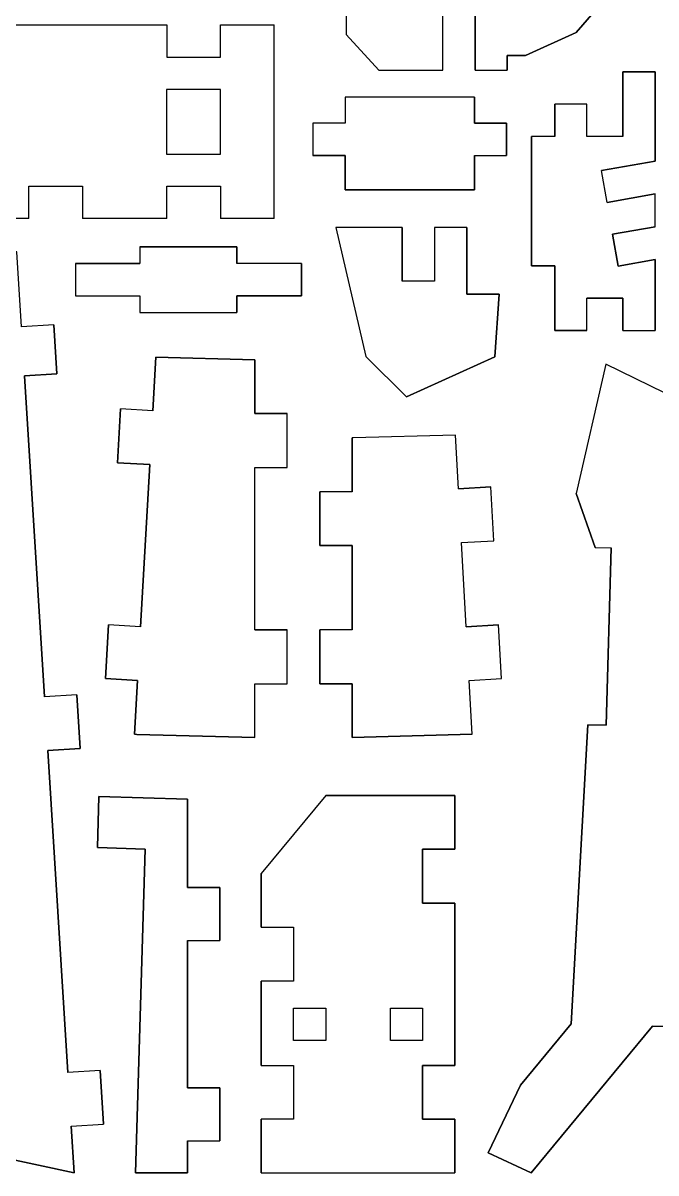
# Model space of a CAD drawing. Extents: x -17.1 to 17.1, y -14.2 to 14.2.
# Drawn here: x 3.64 to 9.52, y -13.91 to -3.23 of the extents above; entities that cross this region are included whole.
import ezdxf

# ---------------------------------------------------------------- set-up
doc = ezdxf.new("R2010")
doc.units = 0
doc.header["$MEASUREMENT"] = 0
doc.layers.add('CAMADA_1', color=7, linetype='CONTINUOUS')

msp = doc.modelspace()

# ---------------------------------------------------------------- linework, layer by layer
at = {"layer": 'CAMADA_1', "color": 250}
for points, knots in [([(6.63843, -2.71611), (6.63843, -2.71611), (6.63843, -2.51979), (6.63843, -2.51979), (6.63843, -2.51979), (6.63843, -2.51979), (6.57546, -2.51979), (6.57546, -2.51979), (6.57546, -2.51979), (6.57546, -2.51979), (6.532, -1.80471), (6.532, -1.80471), (6.532, -1.80471), (6.532, -1.80471), (6.356, -1.77547), (6.356, -1.77547), (6.356, -1.77547), (6.356, -1.77547), (6.35603, -1.52983), (6.35603, -1.52983), (6.35603, -1.52983), (6.35603, -1.52983), (6.22875, -1.52983), (6.22875, -1.52983), (6.22875, -1.52983), (6.22875, -1.52983), (6.59659, -0.97392), (6.59659, -0.97392), (6.59659, -0.97392), (6.59659, -0.97392), (6.63706, -0.95109), (6.63706, -0.95109), (6.63706, -0.95109), (6.63706, -0.95109), (6.63709, -1.28154), (6.63709, -1.28154), (6.63709, -1.28154), (6.63709, -1.28154), (6.93702, -1.28158), (6.93702, -1.28158), (6.93702, -1.28158), (6.93702, -1.28158), (6.93699, -1.60349), (6.93699, -1.60349), (6.93699, -1.60349), (6.93699, -1.60349), (7.23773, -1.60345), (7.23773, -1.60345), (7.23773, -1.60345), (7.23773, -1.60345), (7.23777, -1.28161), (7.23777, -1.28161), (7.23777, -1.28161), (7.23777, -1.28161), (7.5384, -1.28161), (7.5384, -1.28161), (7.5384, -1.28161), (7.5384, -1.28161), (7.5384, -1.60349), (7.5384, -1.60349), (7.5384, -1.60349), (7.5384, -1.60349), (7.83844, -1.60345), (7.83844, -1.60345), (7.83844, -1.60345), (7.83844, -1.60345), (7.83844, -1.28165), (7.83844, -1.28165), (7.83844, -1.28165), (7.83844, -1.28165), (8.13841, -1.28165), (8.13841, -1.28165), (8.13841, -1.28165), (8.13841, -1.28165), (8.13841, -1.60345), (8.13841, -1.60345), (8.13841, -1.60345), (8.13841, -1.60345), (8.43845, -1.60359), (8.43845, -1.60359), (8.43845, -1.60359), (8.43845, -1.60359), (8.43848, -1.28154), (8.43848, -1.28154), (8.43848, -1.28154), (8.43848, -1.28154), (8.73845, -1.28168), (8.73845, -1.28168), (8.73845, -1.28168), (8.73845, -1.28168), (8.73838, -1.60359), (8.73838, -1.60359), (8.73838, -1.60359), (8.73838, -1.60359), (9.03845, -1.60349), (9.03845, -1.60349), (9.03845, -1.60349), (9.03845, -1.60349), (9.03845, -1.13059), (9.03845, -1.13059), (9.03845, -1.13059), (9.03845, -1.13059), (9.24835, -1.65961), (9.24835, -1.65961), (9.24835, -1.65961), (9.24835, -1.65961), (9.24835, -2.50071), (9.24835, -2.50071), (9.24835, -2.50071), (9.24835, -2.50071), (9.04416, -3.00955), (9.04416, -3.00955), (9.04416, -3.00955), (9.04416, -3.00955), (8.77704, -3.31897), (8.77704, -3.31897), (8.77704, -3.31897), (8.77704, -3.31897), (8.30647, -3.53152), (8.30647, -3.53152), (8.30647, -3.53152), (8.30647, -3.53152), (8.13647, -3.53152), (8.13647, -3.53152), (8.13647, -3.53152), (8.13647, -3.53152), (8.13647, -3.66844), (8.13647, -3.66844), (8.13647, -3.66844), (8.13647, -3.66844), (7.83841, -3.66844), (7.83841, -3.66844), (7.83841, -3.66844), (7.83841, -3.66844), (7.83844, -2.63596), (7.83844, -2.63596), (7.83844, -2.63596), (7.83844, -2.63596), (7.53844, -2.63596), (7.53844, -2.63596), (7.53844, -2.63596), (7.53844, -2.63596), (7.53844, -3.66844), (7.53844, -3.66844), (7.53844, -3.66844), (7.53844, -3.66844), (6.94404, -3.66844), (6.94404, -3.66844), (6.94404, -3.66844), (6.94404, -3.66844), (6.63843, -3.33848), (6.63843, -3.33848), (6.63843, -3.33848), (6.63843, -3.33848), (6.63843, -3.05795), (6.63843, -3.05795), (6.63843, -3.05795), (6.63843, -3.05795), (6.33843, -3.05795), (6.33843, -3.05795), (6.33843, -3.05795), (6.33843, -3.05795), (6.33843, -2.71611), (6.33843, -2.71611), (6.33843, -2.71611), (6.33843, -2.71611), (6.63843, -2.71611), (6.63843, -2.71611)], [0, 0, 0, 0, 0.02325581, 0.02325581, 0.02325581, 0.02325581, 0.04651163, 0.04651163, 0.04651163, 0.04651163, 0.06976744, 0.06976744, 0.06976744, 0.06976744, 0.09302326, 0.09302326, 0.09302326, 0.09302326, 0.11627907, 0.11627907, 0.11627907, 0.11627907, 0.13953488, 0.13953488, 0.13953488, 0.13953488, 0.1627907, 0.1627907, 0.1627907, 0.1627907, 0.18604651, 0.18604651, 0.18604651, 0.18604651, 0.20930233, 0.20930233, 0.20930233, 0.20930233, 0.23255814, 0.23255814, 0.23255814, 0.23255814, 0.25581395, 0.25581395, 0.25581395, 0.25581395, 0.27906977, 0.27906977, 0.27906977, 0.27906977, 0.30232558, 0.30232558, 0.30232558, 0.30232558, 0.3255814, 0.3255814, 0.3255814, 0.3255814, 0.34883721, 0.34883721, 0.34883721, 0.34883721, 0.37209302, 0.37209302, 0.37209302, 0.37209302, 0.39534884, 0.39534884, 0.39534884, 0.39534884, 0.41860465, 0.41860465, 0.41860465, 0.41860465, 0.44186047, 0.44186047, 0.44186047, 0.44186047, 0.46511628, 0.46511628, 0.46511628, 0.46511628, 0.48837209, 0.48837209, 0.48837209, 0.48837209, 0.51162791, 0.51162791, 0.51162791, 0.51162791, 0.53488372, 0.53488372, 0.53488372, 0.53488372, 0.55813953, 0.55813953, 0.55813953, 0.55813953, 0.58139535, 0.58139535, 0.58139535, 0.58139535, 0.60465116, 0.60465116, 0.60465116, 0.60465116, 0.62790698, 0.62790698, 0.62790698, 0.62790698, 0.65116279, 0.65116279, 0.65116279, 0.65116279, 0.6744186, 0.6744186, 0.6744186, 0.6744186, 0.69767442, 0.69767442, 0.69767442, 0.69767442, 0.72093023, 0.72093023, 0.72093023, 0.72093023, 0.74418605, 0.74418605, 0.74418605, 0.74418605, 0.76744186, 0.76744186, 0.76744186, 0.76744186, 0.79069767, 0.79069767, 0.79069767, 0.79069767, 0.81395349, 0.81395349, 0.81395349, 0.81395349, 0.8372093, 0.8372093, 0.8372093, 0.8372093, 0.86046512, 0.86046512, 0.86046512, 0.86046512, 0.88372093, 0.88372093, 0.88372093, 0.88372093, 0.90697674, 0.90697674, 0.90697674, 0.90697674, 0.93023256, 0.93023256, 0.93023256, 0.93023256, 0.95348837, 0.95348837, 0.95348837, 0.95348837, 1, 1, 1, 1]), ([(8.36108, -5.48559), (8.36108, -5.48559), (8.36108, -4.28562), (8.36108, -4.28562), (8.36108, -4.28562), (8.36108, -4.28562), (8.57747, -4.28562), (8.57747, -4.28562), (8.57747, -4.28562), (8.57747, -4.28562), (8.57747, -3.98562), (8.57747, -3.98562), (8.57747, -3.98562), (8.57747, -3.98562), (8.87511, -3.98562), (8.87511, -3.98562), (8.87511, -3.98562), (8.87511, -3.98562), (8.87511, -4.28562), (8.87511, -4.28562), (8.87511, -4.28562), (8.87511, -4.28562), (9.21068, -4.28562), (9.21068, -4.28562), (9.21068, -4.28562), (9.21068, -4.28562), (9.21068, -3.68562), (9.21068, -3.68562), (9.21068, -3.68562), (9.21068, -3.68562), (9.51068, -3.68562), (9.51068, -3.68562), (9.51068, -3.68562), (9.51068, -3.68562), (9.51068, -4.51352), (9.51068, -4.51352), (9.51068, -4.51352), (9.51068, -4.51352), (9.01121, -4.60157), (9.01121, -4.60157), (9.01121, -4.60157), (9.01121, -4.60157), (9.06329, -4.89702), (9.06329, -4.89702), (9.06329, -4.89702), (9.06329, -4.89702), (9.51068, -4.81814), (9.51068, -4.81814), (9.51068, -4.81814), (9.51068, -4.81814), (9.51068, -5.1228), (9.51068, -5.1228), (9.51068, -5.1228), (9.51068, -5.1228), (9.11539, -5.19251), (9.11539, -5.19251), (9.11539, -5.19251), (9.11539, -5.19251), (9.1675, -5.48792), (9.1675, -5.48792), (9.1675, -5.48792), (9.1675, -5.48792), (9.51068, -5.42739), (9.51068, -5.42739), (9.51068, -5.42739), (9.51068, -5.42739), (9.51068, -6.08563), (9.51068, -6.08563), (9.51068, -6.08563), (9.51068, -6.08563), (9.21068, -6.08563), (9.21068, -6.08563), (9.21068, -6.08563), (9.21068, -6.08563), (9.21068, -5.78563), (9.21068, -5.78563), (9.21068, -5.78563), (9.21068, -5.78563), (8.87511, -5.78563), (8.87511, -5.78563), (8.87511, -5.78563), (8.87511, -5.78563), (8.87511, -6.08563), (8.87511, -6.08563), (8.87511, -6.08563), (8.87511, -6.08563), (8.57747, -6.08563), (8.57747, -6.08563), (8.57747, -6.08563), (8.57747, -6.08563), (8.57747, -5.48559), (8.57747, -5.48559), (8.57747, -5.48559), (8.57747, -5.48559), (8.36108, -5.48559), (8.36108, -5.48559)], [0, 0, 0, 0, 0.04, 0.04, 0.04, 0.04, 0.08, 0.08, 0.08, 0.08, 0.12, 0.12, 0.12, 0.12, 0.16, 0.16, 0.16, 0.16, 0.2, 0.2, 0.2, 0.2, 0.24, 0.24, 0.24, 0.24, 0.28, 0.28, 0.28, 0.28, 0.32, 0.32, 0.32, 0.32, 0.36, 0.36, 0.36, 0.36, 0.4, 0.4, 0.4, 0.4, 0.44, 0.44, 0.44, 0.44, 0.48, 0.48, 0.48, 0.48, 0.52, 0.52, 0.52, 0.52, 0.56, 0.56, 0.56, 0.56, 0.6, 0.6, 0.6, 0.6, 0.64, 0.64, 0.64, 0.64, 0.68, 0.68, 0.68, 0.68, 0.72, 0.72, 0.72, 0.72, 0.76, 0.76, 0.76, 0.76, 0.8, 0.8, 0.8, 0.8, 0.84, 0.84, 0.84, 0.84, 0.88, 0.88, 0.88, 0.88, 0.92, 0.92, 0.92, 0.92, 1, 1, 1, 1]), ([(6.33056, -4.46141), (6.33056, -4.46141), (6.33056, -4.16141), (6.33056, -4.16141), (6.33056, -4.16141), (6.33056, -4.16141), (6.63056, -4.16141), (6.63056, -4.16141), (6.63056, -4.16141), (6.63056, -4.16141), (6.63056, -3.91863), (6.63056, -3.91863), (6.63056, -3.91863), (6.63056, -3.91863), (7.83061, -3.91863), (7.83061, -3.91863), (7.83061, -3.91863), (7.83061, -3.91863), (7.83061, -4.16141), (7.83061, -4.16141), (7.83061, -4.16141), (7.83061, -4.16141), (8.13058, -4.16141), (8.13058, -4.16141), (8.13058, -4.16141), (8.13058, -4.16141), (8.13058, -4.46141), (8.13058, -4.46141), (8.13058, -4.46141), (8.13058, -4.46141), (7.83061, -4.46141), (7.83061, -4.46141), (7.83061, -4.46141), (7.83061, -4.46141), (7.83061, -4.78141), (7.83061, -4.78141), (7.83061, -4.78141), (7.83061, -4.78141), (6.63056, -4.78141), (6.63056, -4.78141), (6.63056, -4.78141), (6.63056, -4.78141), (6.63056, -4.46141), (6.63056, -4.46141), (6.63056, -4.46141), (6.63056, -4.46141), (6.33056, -4.46141), (6.33056, -4.46141)], [0, 0, 0, 0, 0.07692308, 0.07692308, 0.07692308, 0.07692308, 0.15384615, 0.15384615, 0.15384615, 0.15384615, 0.23076923, 0.23076923, 0.23076923, 0.23076923, 0.30769231, 0.30769231, 0.30769231, 0.30769231, 0.38461538, 0.38461538, 0.38461538, 0.38461538, 0.46153846, 0.46153846, 0.46153846, 0.46153846, 0.53846154, 0.53846154, 0.53846154, 0.53846154, 0.61538462, 0.61538462, 0.61538462, 0.61538462, 0.69230769, 0.69230769, 0.69230769, 0.69230769, 0.76923077, 0.76923077, 0.76923077, 0.76923077, 0.84615385, 0.84615385, 0.84615385, 0.84615385, 1, 1, 1, 1]), ([(8.02121, -6.33145), (8.02121, -6.33145), (7.20171, -6.70349), (7.20171, -6.70349), (7.20171, -6.70349), (7.20171, -6.70349), (6.82343, -6.32898), (6.82343, -6.32898), (6.82343, -6.32898), (6.82343, -6.32898), (6.54519, -5.12925), (6.54519, -5.12925), (6.54519, -5.12925), (6.54519, -5.12925), (7.16079, -5.12894), (7.16079, -5.12894), (7.16079, -5.12894), (7.16079, -5.12894), (7.16104, -5.62893), (7.16104, -5.62893), (7.16104, -5.62893), (7.16104, -5.62893), (7.46083, -5.62879), (7.46083, -5.62879), (7.46083, -5.62879), (7.46083, -5.62879), (7.46058, -5.1288), (7.46058, -5.1288), (7.46058, -5.1288), (7.46058, -5.1288), (7.76058, -5.12865), (7.76058, -5.12865), (7.76058, -5.12865), (7.76058, -5.12865), (7.76058, -5.74834), (7.76058, -5.74834), (7.76058, -5.74834), (7.76058, -5.74834), (8.06058, -5.7482), (8.06058, -5.7482), (8.06058, -5.7482), (8.06058, -5.7482), (8.02121, -6.33145), (8.02121, -6.33145)], [0, 0, 0, 0, 0.08333333, 0.08333333, 0.08333333, 0.08333333, 0.16666667, 0.16666667, 0.16666667, 0.16666667, 0.25, 0.25, 0.25, 0.25, 0.33333333, 0.33333333, 0.33333333, 0.33333333, 0.41666667, 0.41666667, 0.41666667, 0.41666667, 0.5, 0.5, 0.5, 0.5, 0.58333333, 0.58333333, 0.58333333, 0.58333333, 0.66666667, 0.66666667, 0.66666667, 0.66666667, 0.75, 0.75, 0.75, 0.75, 0.83333333, 0.83333333, 0.83333333, 0.83333333, 1, 1, 1, 1]), ([(4.72341, -5.30804), (4.72341, -5.30804), (5.62342, -5.30804), (5.62342, -5.30804), (5.62342, -5.30804), (5.62342, -5.30804), (5.62342, -5.46415), (5.62342, -5.46415), (5.62342, -5.46415), (5.62342, -5.46415), (6.22342, -5.46415), (6.22342, -5.46415), (6.22342, -5.46415), (6.22342, -5.46415), (6.22342, -5.76415), (6.22342, -5.76415), (6.22342, -5.76415), (6.22342, -5.76415), (5.62342, -5.76415), (5.62342, -5.76415), (5.62342, -5.76415), (5.62342, -5.76415), (5.62342, -5.92025), (5.62342, -5.92025), (5.62342, -5.92025), (5.62342, -5.92025), (4.72341, -5.92025), (4.72341, -5.92025), (4.72341, -5.92025), (4.72341, -5.92025), (4.72341, -5.76415), (4.72341, -5.76415), (4.72341, -5.76415), (4.72341, -5.76415), (4.12341, -5.76415), (4.12341, -5.76415), (4.12341, -5.76415), (4.12341, -5.76415), (4.12341, -5.46415), (4.12341, -5.46415), (4.12341, -5.46415), (4.12341, -5.46415), (4.72341, -5.46415), (4.72341, -5.46415), (4.72341, -5.46415), (4.72341, -5.46415), (4.72341, -5.30804), (4.72341, -5.30804)], [0, 0, 0, 0, 0.07692308, 0.07692308, 0.07692308, 0.07692308, 0.15384615, 0.15384615, 0.15384615, 0.15384615, 0.23076923, 0.23076923, 0.23076923, 0.23076923, 0.30769231, 0.30769231, 0.30769231, 0.30769231, 0.38461538, 0.38461538, 0.38461538, 0.38461538, 0.46153846, 0.46153846, 0.46153846, 0.46153846, 0.53846154, 0.53846154, 0.53846154, 0.53846154, 0.61538462, 0.61538462, 0.61538462, 0.61538462, 0.69230769, 0.69230769, 0.69230769, 0.69230769, 0.76923077, 0.76923077, 0.76923077, 0.76923077, 0.84615385, 0.84615385, 0.84615385, 0.84615385, 1, 1, 1, 1]), ([(3.57995, -5.3569), (3.57995, -5.3569), (3.62292, -6.05336), (3.62292, -6.05336), (3.62292, -6.05336), (3.62292, -6.05336), (3.92233, -6.03473), (3.92233, -6.03473), (3.92233, -6.03473), (3.92233, -6.03473), (3.95055, -6.48808), (3.95055, -6.48808), (3.95055, -6.48808), (3.95055, -6.48808), (3.65111, -6.50671), (3.65111, -6.50671), (3.65111, -6.50671), (3.65111, -6.50671), (3.83649, -9.48677), (3.83649, -9.48677), (3.83649, -9.48677), (3.83649, -9.48677), (4.13593, -9.46814), (4.13593, -9.46814), (4.13593, -9.46814), (4.13593, -9.46814), (4.16698, -9.96718), (4.16698, -9.96718), (4.16698, -9.96718), (4.16698, -9.96718), (3.86754, -9.9858), (3.86754, -9.9858), (3.86754, -9.9858), (3.86754, -9.9858), (4.05356, -12.97598), (4.05356, -12.97598), (4.05356, -12.97598), (4.05356, -12.97598), (4.353, -12.95736), (4.353, -12.95736), (4.353, -12.95736), (4.353, -12.95736), (4.38404, -13.4564), (4.38404, -13.4564), (4.38404, -13.4564), (4.38404, -13.4564), (4.0846, -13.47502), (4.0846, -13.47502), (4.0846, -13.47502), (4.0846, -13.47502), (4.11166, -13.90975), (4.11166, -13.90975), (4.11166, -13.90975), (4.11166, -13.90975), (1.99108, -13.45389), (1.99108, -13.45389), (1.99108, -13.45389), (1.99108, -13.45389), (1.99485, -13.40821), (1.99485, -13.40821), (1.99485, -13.40821), (1.99485, -13.40821), (2.03013, -12.95542), (2.03013, -12.95542), (2.03013, -12.95542), (2.03013, -12.95542), (1.73186, -12.93206), (1.73186, -12.93206), (1.73186, -12.93206), (1.73186, -12.93206), (1.77091, -12.43359), (1.77091, -12.43359), (1.77091, -12.43359), (1.77091, -12.43359), (2.06918, -12.45694), (2.06918, -12.45694), (2.06918, -12.45694), (2.06918, -12.45694), (2.29454, -9.57944), (2.29454, -9.57944), (2.29454, -9.57944), (2.29454, -9.57944), (1.99549, -9.55602), (1.99549, -9.55602), (1.99549, -9.55602), (1.99549, -9.55602), (2.03451, -9.05754), (2.03451, -9.05754), (2.03451, -9.05754), (2.03451, -9.05754), (2.33359, -9.08096), (2.33359, -9.08096), (2.33359, -9.08096), (2.33359, -9.08096), (2.55891, -6.20343), (2.55891, -6.20343), (2.55891, -6.20343), (2.55891, -6.20343), (2.25982, -6.18), (2.25982, -6.18), (2.25982, -6.18), (2.25982, -6.18), (2.29884, -5.68153), (2.29884, -5.68153), (2.29884, -5.68153), (2.29884, -5.68153), (2.59793, -5.70495), (2.59793, -5.70495), (2.59793, -5.70495), (2.59793, -5.70495), (2.6252, -5.3569), (2.6252, -5.3569), (2.6252, -5.3569), (2.6252, -5.3569), (3.57995, -5.3569), (3.57995, -5.3569)], [0, 0, 0, 0, 0.03333333, 0.03333333, 0.03333333, 0.03333333, 0.06666667, 0.06666667, 0.06666667, 0.06666667, 0.1, 0.1, 0.1, 0.1, 0.13333333, 0.13333333, 0.13333333, 0.13333333, 0.16666667, 0.16666667, 0.16666667, 0.16666667, 0.2, 0.2, 0.2, 0.2, 0.23333333, 0.23333333, 0.23333333, 0.23333333, 0.26666667, 0.26666667, 0.26666667, 0.26666667, 0.3, 0.3, 0.3, 0.3, 0.33333333, 0.33333333, 0.33333333, 0.33333333, 0.36666667, 0.36666667, 0.36666667, 0.36666667, 0.4, 0.4, 0.4, 0.4, 0.43333333, 0.43333333, 0.43333333, 0.43333333, 0.46666667, 0.46666667, 0.46666667, 0.46666667, 0.5, 0.5, 0.5, 0.5, 0.53333333, 0.53333333, 0.53333333, 0.53333333, 0.56666667, 0.56666667, 0.56666667, 0.56666667, 0.6, 0.6, 0.6, 0.6, 0.63333333, 0.63333333, 0.63333333, 0.63333333, 0.66666667, 0.66666667, 0.66666667, 0.66666667, 0.7, 0.7, 0.7, 0.7, 0.73333333, 0.73333333, 0.73333333, 0.73333333, 0.76666667, 0.76666667, 0.76666667, 0.76666667, 0.8, 0.8, 0.8, 0.8, 0.83333333, 0.83333333, 0.83333333, 0.83333333, 0.86666667, 0.86666667, 0.86666667, 0.86666667, 0.9, 0.9, 0.9, 0.9, 0.93333333, 0.93333333, 0.93333333, 0.93333333, 1, 1, 1, 1]), ([(5.79057, -9.86671), (5.79057, -9.86671), (4.6941, -9.83651), (4.6941, -9.83651), (4.6941, -9.83651), (4.6941, -9.83651), (4.67413, -9.83538), (4.67413, -9.83538), (4.67413, -9.83538), (4.67413, -9.83538), (4.70218, -9.33616), (4.70218, -9.33616), (4.70218, -9.33616), (4.70218, -9.33616), (4.40267, -9.31934), (4.40267, -9.31934), (4.40267, -9.31934), (4.40267, -9.31934), (4.43071, -8.82012), (4.43071, -8.82012), (4.43071, -8.82012), (4.43071, -8.82012), (4.73022, -8.83695), (4.73022, -8.83695), (4.73022, -8.83695), (4.73022, -8.83695), (4.81485, -7.33126), (4.81485, -7.33126), (4.81485, -7.33126), (4.81485, -7.33126), (4.51531, -7.31443), (4.51531, -7.31443), (4.51531, -7.31443), (4.51531, -7.31443), (4.54336, -6.81521), (4.54336, -6.81521), (4.54336, -6.81521), (4.54336, -6.81521), (4.8429, -6.83204), (4.8429, -6.83204), (4.8429, -6.83204), (4.8429, -6.83204), (4.87094, -6.33283), (4.87094, -6.33283), (4.87094, -6.33283), (4.87094, -6.33283), (5.79057, -6.35865), (5.79057, -6.35865), (5.79057, -6.35865), (5.79057, -6.35865), (5.79057, -6.85864), (5.79057, -6.85864), (5.79057, -6.85864), (5.79057, -6.85864), (6.09057, -6.85864), (6.09057, -6.85864), (6.09057, -6.85864), (6.09057, -6.85864), (6.09057, -7.35863), (6.09057, -7.35863), (6.09057, -7.35863), (6.09057, -7.35863), (5.79057, -7.35863), (5.79057, -7.35863), (5.79057, -7.35863), (5.79057, -7.35863), (5.79057, -8.86672), (5.79057, -8.86672), (5.79057, -8.86672), (5.79057, -8.86672), (6.09057, -8.86672), (6.09057, -8.86672), (6.09057, -8.86672), (6.09057, -8.86672), (6.09057, -9.36671), (6.09057, -9.36671), (6.09057, -9.36671), (6.09057, -9.36671), (5.79057, -9.36671), (5.79057, -9.36671), (5.79057, -9.36671), (5.79057, -9.36671), (5.79057, -9.86671), (5.79057, -9.86671)], [0, 0, 0, 0, 0.04545455, 0.04545455, 0.04545455, 0.04545455, 0.09090909, 0.09090909, 0.09090909, 0.09090909, 0.13636364, 0.13636364, 0.13636364, 0.13636364, 0.18181818, 0.18181818, 0.18181818, 0.18181818, 0.22727273, 0.22727273, 0.22727273, 0.22727273, 0.27272727, 0.27272727, 0.27272727, 0.27272727, 0.31818182, 0.31818182, 0.31818182, 0.31818182, 0.36363636, 0.36363636, 0.36363636, 0.36363636, 0.40909091, 0.40909091, 0.40909091, 0.40909091, 0.45454545, 0.45454545, 0.45454545, 0.45454545, 0.5, 0.5, 0.5, 0.5, 0.54545455, 0.54545455, 0.54545455, 0.54545455, 0.59090909, 0.59090909, 0.59090909, 0.59090909, 0.63636364, 0.63636364, 0.63636364, 0.63636364, 0.68181818, 0.68181818, 0.68181818, 0.68181818, 0.72727273, 0.72727273, 0.72727273, 0.72727273, 0.77272727, 0.77272727, 0.77272727, 0.77272727, 0.81818182, 0.81818182, 0.81818182, 0.81818182, 0.86363636, 0.86363636, 0.86363636, 0.86363636, 0.90909091, 0.90909091, 0.90909091, 0.90909091, 1, 1, 1, 1]), ([(7.95775, -13.72172), (7.95775, -13.72172), (8.25938, -13.09349), (8.25938, -13.09349), (8.25938, -13.09349), (8.25938, -13.09349), (8.73019, -12.52559), (8.73019, -12.52559), (8.73019, -12.52559), (8.73019, -12.52559), (8.88633, -9.74722), (8.88633, -9.74722), (8.88633, -9.74722), (8.88633, -9.74722), (9.05662, -9.75198), (9.05662, -9.75198), (9.05662, -9.75198), (9.05662, -9.75198), (9.10283, -8.10564), (9.10283, -8.10564), (9.10283, -8.10564), (9.10283, -8.10564), (8.95287, -8.10144), (8.95287, -8.10144), (8.95287, -8.10144), (8.95287, -8.10144), (8.77729, -7.59891), (8.77729, -7.59891), (8.77729, -7.59891), (8.77729, -7.59891), (9.05369, -6.39876), (9.05369, -6.39876), (9.05369, -6.39876), (9.05369, -6.39876), (9.87644, -6.79997), (9.87644, -6.79997), (9.87644, -6.79997), (9.87644, -6.79997), (9.70887, -7.14361), (9.70887, -7.14361), (9.70887, -7.14361), (9.70887, -7.14361), (9.9785, -7.27513), (9.9785, -7.27513), (9.9785, -7.27513), (9.9785, -7.27513), (9.87418, -7.48835), (9.87418, -7.48835), (9.87418, -7.48835), (9.87418, -7.48835), (9.88025, -7.49131), (9.88025, -7.49131), (9.88025, -7.49131), (9.88025, -7.49131), (10.14346, -7.62075), (10.14346, -7.62075), (10.14346, -7.62075), (10.14346, -7.62075), (9.85252, -8.1267), (9.85252, -8.1267), (9.85252, -8.1267), (9.85252, -8.1267), (9.70259, -8.12247), (9.70259, -8.12247), (9.70259, -8.12247), (9.70259, -8.12247), (9.65637, -9.76881), (9.65637, -9.76881), (9.65637, -9.76881), (9.65637, -9.76881), (9.82666, -9.77361), (9.82666, -9.77361), (9.82666, -9.77361), (9.82666, -9.77361), (9.82666, -11.02481), (9.82666, -11.02481), (9.82666, -11.02481), (9.82666, -11.02481), (10.12666, -11.02481), (10.12666, -11.02481), (10.12666, -11.02481), (10.12666, -11.02481), (10.12666, -11.32481), (10.12666, -11.32481), (10.12666, -11.32481), (10.12666, -11.32481), (9.82666, -11.32481), (9.82666, -11.32481), (9.82666, -11.32481), (9.82666, -11.32481), (9.82666, -12.55639), (9.82666, -12.55639), (9.82666, -12.55639), (9.82666, -12.55639), (9.48669, -12.54683), (9.48669, -12.54683), (9.48669, -12.54683), (9.48669, -12.54683), (8.35946, -13.90975), (8.35946, -13.90975), (8.35946, -13.90975), (8.35946, -13.90975), (7.95775, -13.72172), (7.95775, -13.72172)], [0, 0, 0, 0, 0.03703704, 0.03703704, 0.03703704, 0.03703704, 0.07407407, 0.07407407, 0.07407407, 0.07407407, 0.11111111, 0.11111111, 0.11111111, 0.11111111, 0.14814815, 0.14814815, 0.14814815, 0.14814815, 0.18518519, 0.18518519, 0.18518519, 0.18518519, 0.22222222, 0.22222222, 0.22222222, 0.22222222, 0.25925926, 0.25925926, 0.25925926, 0.25925926, 0.2962963, 0.2962963, 0.2962963, 0.2962963, 0.33333333, 0.33333333, 0.33333333, 0.33333333, 0.37037037, 0.37037037, 0.37037037, 0.37037037, 0.40740741, 0.40740741, 0.40740741, 0.40740741, 0.44444444, 0.44444444, 0.44444444, 0.44444444, 0.48148148, 0.48148148, 0.48148148, 0.48148148, 0.51851852, 0.51851852, 0.51851852, 0.51851852, 0.55555556, 0.55555556, 0.55555556, 0.55555556, 0.59259259, 0.59259259, 0.59259259, 0.59259259, 0.62962963, 0.62962963, 0.62962963, 0.62962963, 0.66666667, 0.66666667, 0.66666667, 0.66666667, 0.7037037, 0.7037037, 0.7037037, 0.7037037, 0.74074074, 0.74074074, 0.74074074, 0.74074074, 0.77777778, 0.77777778, 0.77777778, 0.77777778, 0.81481481, 0.81481481, 0.81481481, 0.81481481, 0.85185185, 0.85185185, 0.85185185, 0.85185185, 0.88888889, 0.88888889, 0.88888889, 0.88888889, 0.92592593, 0.92592593, 0.92592593, 0.92592593, 1, 1, 1, 1]), ([(6.70514, -7.08393), (6.70514, -7.08393), (7.65545, -7.05697), (7.65545, -7.05697), (7.65545, -7.05697), (7.65545, -7.05697), (7.68354, -7.55619), (7.68354, -7.55619), (7.68354, -7.55619), (7.68354, -7.55619), (7.98304, -7.53936), (7.98304, -7.53936), (7.98304, -7.53936), (7.98304, -7.53936), (8.01109, -8.03858), (8.01109, -8.03858), (8.01109, -8.03858), (8.01109, -8.03858), (7.71158, -8.0554), (7.71158, -8.0554), (7.71158, -8.0554), (7.71158, -8.0554), (7.7555, -8.83695), (7.7555, -8.83695), (7.7555, -8.83695), (7.7555, -8.83695), (8.05501, -8.82012), (8.05501, -8.82012), (8.05501, -8.82012), (8.05501, -8.82012), (8.08306, -9.31934), (8.08306, -9.31934), (8.08306, -9.31934), (8.08306, -9.31934), (7.78355, -9.33616), (7.78355, -9.33616), (7.78355, -9.33616), (7.78355, -9.33616), (7.81159, -9.83538), (7.81159, -9.83538), (7.81159, -9.83538), (7.81159, -9.83538), (6.69516, -9.86671), (6.69516, -9.86671), (6.69516, -9.86671), (6.69516, -9.86671), (6.69516, -9.36671), (6.69516, -9.36671), (6.69516, -9.36671), (6.69516, -9.36671), (6.39516, -9.36671), (6.39516, -9.36671), (6.39516, -9.36671), (6.39516, -9.36671), (6.39516, -8.86672), (6.39516, -8.86672), (6.39516, -8.86672), (6.39516, -8.86672), (6.69516, -8.86672), (6.69516, -8.86672), (6.69516, -8.86672), (6.69516, -8.86672), (6.69516, -8.08394), (6.69516, -8.08394), (6.69516, -8.08394), (6.69516, -8.08394), (6.39516, -8.08394), (6.39516, -8.08394), (6.39516, -8.08394), (6.39516, -8.08394), (6.39516, -7.58392), (6.39516, -7.58392), (6.39516, -7.58392), (6.39516, -7.58392), (6.69516, -7.58392), (6.69516, -7.58392), (6.69516, -7.58392), (6.69516, -7.58392), (6.69516, -7.08393), (6.69516, -7.08393), (6.69516, -7.08393), (6.69516, -7.08393), (6.70514, -7.08393), (6.70514, -7.08393)], [0, 0, 0, 0, 0.04545455, 0.04545455, 0.04545455, 0.04545455, 0.09090909, 0.09090909, 0.09090909, 0.09090909, 0.13636364, 0.13636364, 0.13636364, 0.13636364, 0.18181818, 0.18181818, 0.18181818, 0.18181818, 0.22727273, 0.22727273, 0.22727273, 0.22727273, 0.27272727, 0.27272727, 0.27272727, 0.27272727, 0.31818182, 0.31818182, 0.31818182, 0.31818182, 0.36363636, 0.36363636, 0.36363636, 0.36363636, 0.40909091, 0.40909091, 0.40909091, 0.40909091, 0.45454545, 0.45454545, 0.45454545, 0.45454545, 0.5, 0.5, 0.5, 0.5, 0.54545455, 0.54545455, 0.54545455, 0.54545455, 0.59090909, 0.59090909, 0.59090909, 0.59090909, 0.63636364, 0.63636364, 0.63636364, 0.63636364, 0.68181818, 0.68181818, 0.68181818, 0.68181818, 0.72727273, 0.72727273, 0.72727273, 0.72727273, 0.77272727, 0.77272727, 0.77272727, 0.77272727, 0.81818182, 0.81818182, 0.81818182, 0.81818182, 0.86363636, 0.86363636, 0.86363636, 0.86363636, 0.90909091, 0.90909091, 0.90909091, 0.90909091, 1, 1, 1, 1]), ([(4.77146, -10.90253), (4.77146, -10.90253), (4.32816, -10.88856), (4.32816, -10.88856), (4.32816, -10.88856), (4.32816, -10.88856), (4.34312, -10.41376), (4.34312, -10.41376), (4.34312, -10.41376), (4.34312, -10.41376), (5.16576, -10.43969), (5.16576, -10.43969), (5.16576, -10.43969), (5.16576, -10.43969), (5.16576, -11.2588), (5.16576, -11.2588), (5.16576, -11.2588), (5.16576, -11.2588), (5.46576, -11.2588), (5.46576, -11.2588), (5.46576, -11.2588), (5.46576, -11.2588), (5.46576, -11.75146), (5.46576, -11.75146), (5.46576, -11.75146), (5.46576, -11.75146), (5.16576, -11.75146), (5.16576, -11.75146), (5.16576, -11.75146), (5.16576, -11.75146), (5.16576, -13.1196), (5.16576, -13.1196), (5.16576, -13.1196), (5.16576, -13.1196), (5.4658, -13.1196), (5.4658, -13.1196), (5.4658, -13.1196), (5.4658, -13.1196), (5.4658, -13.60961), (5.4658, -13.60961), (5.4658, -13.60961), (5.4658, -13.60961), (5.16576, -13.60961), (5.16576, -13.60961), (5.16576, -13.60961), (5.16576, -13.60961), (5.16576, -13.90975), (5.16576, -13.90975), (5.16576, -13.90975), (5.16576, -13.90975), (4.68348, -13.90975), (4.68348, -13.90975), (4.68348, -13.90975), (4.68348, -13.90975), (4.77146, -10.90253), (4.77146, -10.90253)], [0, 0, 0, 0, 0.06666667, 0.06666667, 0.06666667, 0.06666667, 0.13333333, 0.13333333, 0.13333333, 0.13333333, 0.2, 0.2, 0.2, 0.2, 0.26666667, 0.26666667, 0.26666667, 0.26666667, 0.33333333, 0.33333333, 0.33333333, 0.33333333, 0.4, 0.4, 0.4, 0.4, 0.46666667, 0.46666667, 0.46666667, 0.46666667, 0.53333333, 0.53333333, 0.53333333, 0.53333333, 0.6, 0.6, 0.6, 0.6, 0.66666667, 0.66666667, 0.66666667, 0.66666667, 0.73333333, 0.73333333, 0.73333333, 0.73333333, 0.8, 0.8, 0.8, 0.8, 0.86666667, 0.86666667, 0.86666667, 0.86666667, 1, 1, 1, 1]), ([(5.85019, -13.90975), (5.85019, -13.90975), (5.85019, -13.41114), (5.85019, -13.41114), (5.85019, -13.41114), (5.85019, -13.41114), (6.15019, -13.41114), (6.15019, -13.41114), (6.15019, -13.41114), (6.15019, -13.41114), (6.15019, -12.91111), (6.15019, -12.91111), (6.15019, -12.91111), (6.15019, -12.91111), (5.85019, -12.91111), (5.85019, -12.91111), (5.85019, -12.91111), (5.85019, -12.91111), (5.85019, -12.12833), (5.85019, -12.12833), (5.85019, -12.12833), (5.85019, -12.12833), (6.15019, -12.12833), (6.15019, -12.12833), (6.15019, -12.12833), (6.15019, -12.12833), (6.15019, -11.62834), (6.15019, -11.62834), (6.15019, -11.62834), (6.15019, -11.62834), (5.85019, -11.62834), (5.85019, -11.62834), (5.85019, -11.62834), (5.85019, -11.62834), (5.85019, -11.12835), (5.85019, -11.12835), (5.85019, -11.12835), (5.85019, -11.12835), (6.45015, -10.40303), (6.45015, -10.40303), (6.45015, -10.40303), (6.45015, -10.40303), (7.6502, -10.40303), (7.6502, -10.40303), (7.6502, -10.40303), (7.6502, -10.40303), (7.6502, -10.90306), (7.6502, -10.90306), (7.6502, -10.90306), (7.6502, -10.90306), (7.3502, -10.90306), (7.3502, -10.90306), (7.3502, -10.90306), (7.3502, -10.90306), (7.3502, -11.40305), (7.3502, -11.40305), (7.3502, -11.40305), (7.3502, -11.40305), (7.6502, -11.40305), (7.6502, -11.40305), (7.6502, -11.40305), (7.6502, -11.40305), (7.6502, -12.91111), (7.6502, -12.91111), (7.6502, -12.91111), (7.6502, -12.91111), (7.3502, -12.91111), (7.3502, -12.91111), (7.3502, -12.91111), (7.3502, -12.91111), (7.3502, -13.41114), (7.3502, -13.41114), (7.3502, -13.41114), (7.3502, -13.41114), (7.6502, -13.41114), (7.6502, -13.41114), (7.6502, -13.41114), (7.6502, -13.41114), (7.6502, -13.90975), (7.6502, -13.90975), (7.6502, -13.90975), (7.6502, -13.90975), (5.85019, -13.90975), (5.85019, -13.90975)], [0, 0, 0, 0, 0.04545455, 0.04545455, 0.04545455, 0.04545455, 0.09090909, 0.09090909, 0.09090909, 0.09090909, 0.13636364, 0.13636364, 0.13636364, 0.13636364, 0.18181818, 0.18181818, 0.18181818, 0.18181818, 0.22727273, 0.22727273, 0.22727273, 0.22727273, 0.27272727, 0.27272727, 0.27272727, 0.27272727, 0.31818182, 0.31818182, 0.31818182, 0.31818182, 0.36363636, 0.36363636, 0.36363636, 0.36363636, 0.40909091, 0.40909091, 0.40909091, 0.40909091, 0.45454545, 0.45454545, 0.45454545, 0.45454545, 0.5, 0.5, 0.5, 0.5, 0.54545455, 0.54545455, 0.54545455, 0.54545455, 0.59090909, 0.59090909, 0.59090909, 0.59090909, 0.63636364, 0.63636364, 0.63636364, 0.63636364, 0.68181818, 0.68181818, 0.68181818, 0.68181818, 0.72727273, 0.72727273, 0.72727273, 0.72727273, 0.77272727, 0.77272727, 0.77272727, 0.77272727, 0.81818182, 0.81818182, 0.81818182, 0.81818182, 0.86363636, 0.86363636, 0.86363636, 0.86363636, 0.90909091, 0.90909091, 0.90909091, 0.90909091, 1, 1, 1, 1]), ([(6.45019, -12.67813), (6.45019, -12.67813), (6.45019, -12.37817), (6.45019, -12.37817), (6.45019, -12.37817), (6.45019, -12.37817), (6.15019, -12.37817), (6.15019, -12.37817), (6.15019, -12.37817), (6.15019, -12.37817), (6.15019, -12.67813), (6.15019, -12.67813), (6.15019, -12.67813), (6.15019, -12.67813), (6.45019, -12.67813), (6.45019, -12.67813)], [0, 0, 0, 0, 0.2, 0.2, 0.2, 0.2, 0.4, 0.4, 0.4, 0.4, 0.6, 0.6, 0.6, 0.6, 1, 1, 1, 1]), ([(7.3502, -12.67813), (7.3502, -12.67813), (7.3502, -12.37817), (7.3502, -12.37817), (7.3502, -12.37817), (7.3502, -12.37817), (7.05019, -12.37817), (7.05019, -12.37817), (7.05019, -12.37817), (7.05019, -12.37817), (7.05019, -12.67813), (7.05019, -12.67813), (7.05019, -12.67813), (7.05019, -12.67813), (7.3502, -12.67813), (7.3502, -12.67813)], [0, 0, 0, 0, 0.2, 0.2, 0.2, 0.2, 0.4, 0.4, 0.4, 0.4, 0.6, 0.6, 0.6, 0.6, 1, 1, 1, 1])]:
    msp.add_open_spline(points, degree=3, knots=knots, dxfattribs=at)
for points in [[(7.53844, -3.66844), (7.53844, -3.66844), (7.53844, -2.63596), (7.53844, -2.63596)], [(7.83841, -3.66844), (7.83841, -3.66844), (7.83844, -2.63596), (7.83844, -2.63596)], [(6.63843, -3.05795), (6.63843, -3.05795), (6.63843, -3.33848), (6.63843, -3.33848)], [(9.04416, -3.00955), (9.04416, -3.00955), (8.77704, -3.31897), (8.77704, -3.31897)], [(3.46484, -3.2475), (3.46484, -3.2475), (4.9729, -3.24757), (4.9729, -3.24757)], [(4.9729, -3.24757), (4.9729, -3.24757), (4.9729, -3.5475), (4.9729, -3.5475)], [(5.47292, -3.24757), (5.47292, -3.24757), (5.97154, -3.2475), (5.97154, -3.2475)], [(5.47292, -3.5475), (5.47292, -3.5475), (5.47292, -3.24757), (5.47292, -3.24757)], [(5.97154, -5.04748), (5.97154, -5.04748), (5.97154, -3.2475), (5.97154, -3.2475)], [(6.63843, -3.33848), (6.63843, -3.33848), (6.94404, -3.66844), (6.94404, -3.66844)], [(8.77704, -3.31897), (8.77704, -3.31897), (8.30647, -3.53152), (8.30647, -3.53152)], [(4.9729, -3.5475), (4.9729, -3.5475), (5.47292, -3.5475), (5.47292, -3.5475)], [(8.13647, -3.53152), (8.13647, -3.53152), (8.13647, -3.66844), (8.13647, -3.66844)], [(8.30647, -3.53152), (8.30647, -3.53152), (8.13647, -3.53152), (8.13647, -3.53152)], [(6.94404, -3.66844), (6.94404, -3.66844), (7.53844, -3.66844), (7.53844, -3.66844)], [(7.83841, -3.66844), (7.83841, -3.66844), (8.13647, -3.66844), (8.13647, -3.66844)], [(9.21068, -3.68562), (9.21068, -3.68562), (9.51068, -3.68562), (9.51068, -3.68562)], [(9.21068, -4.28562), (9.21068, -4.28562), (9.21068, -3.68562), (9.21068, -3.68562)], [(9.51068, -3.68562), (9.51068, -3.68562), (9.51068, -4.51352), (9.51068, -4.51352)], [(5.34786, -3.84761), (5.34786, -3.84761), (4.97145, -3.84772), (4.97145, -3.84772)], [(4.97145, -3.84772), (4.97145, -3.84772), (4.97145, -4.44769), (4.97145, -4.44769)], [(5.47144, -3.84772), (5.47144, -3.84772), (5.34786, -3.84761), (5.34786, -3.84761)], [(5.47144, -3.99867), (5.47144, -3.99867), (5.47144, -3.84772), (5.47144, -3.84772)], [(6.63056, -3.91863), (6.63056, -3.91863), (6.63056, -4.16141), (6.63056, -4.16141)], [(7.83061, -3.91863), (7.83061, -3.91863), (6.63056, -3.91863), (6.63056, -3.91863)], [(7.83061, -3.91863), (7.83061, -3.91863), (7.83061, -4.16141), (7.83061, -4.16141)], [(5.47141, -4.44772), (5.47141, -4.44772), (5.47144, -3.99867), (5.47144, -3.99867)], [(8.87511, -3.98562), (8.87511, -3.98562), (8.57747, -3.98562), (8.57747, -3.98562)], [(8.57747, -4.28562), (8.57747, -4.28562), (8.57747, -3.98562), (8.57747, -3.98562)], [(8.87511, -4.28562), (8.87511, -4.28562), (8.87511, -3.98562), (8.87511, -3.98562)], [(6.33056, -4.16141), (6.33056, -4.16141), (6.33056, -4.46141), (6.33056, -4.46141)], [(6.63056, -4.16141), (6.63056, -4.16141), (6.33056, -4.16141), (6.33056, -4.16141)], [(7.83061, -4.16141), (7.83061, -4.16141), (8.13058, -4.16141), (8.13058, -4.16141)], [(8.13058, -4.16141), (8.13058, -4.16141), (8.13058, -4.46141), (8.13058, -4.46141)], [(8.36108, -5.48559), (8.36108, -5.48559), (8.36108, -4.28562), (8.36108, -4.28562)], [(8.57747, -4.28562), (8.57747, -4.28562), (8.36108, -4.28562), (8.36108, -4.28562)], [(9.21068, -4.28562), (9.21068, -4.28562), (8.87511, -4.28562), (8.87511, -4.28562)], [(4.97145, -4.44769), (4.97145, -4.44769), (5.09785, -4.44762), (5.09785, -4.44762)], [(5.09785, -4.44762), (5.09785, -4.44762), (5.17253, -4.44762), (5.17253, -4.44762)], [(5.17253, -4.44762), (5.17253, -4.44762), (5.47141, -4.44772), (5.47141, -4.44772)], [(6.63056, -4.46141), (6.63056, -4.46141), (6.33056, -4.46141), (6.33056, -4.46141)], [(6.63056, -4.78141), (6.63056, -4.78141), (6.63056, -4.46141), (6.63056, -4.46141)], [(7.83061, -4.46141), (7.83061, -4.46141), (8.13058, -4.46141), (8.13058, -4.46141)], [(7.83061, -4.46141), (7.83061, -4.46141), (7.83061, -4.78141), (7.83061, -4.78141)], [(9.51068, -4.51352), (9.51068, -4.51352), (9.01121, -4.60157), (9.01121, -4.60157)], [(9.06329, -4.89702), (9.06329, -4.89702), (9.01121, -4.60157), (9.01121, -4.60157)], [(3.69013, -5.04759), (3.69013, -5.04759), (3.69013, -4.74748), (3.69013, -4.74748)], [(3.69013, -4.74748), (3.69013, -4.74748), (4.19012, -4.74748), (4.19012, -4.74748)], [(4.19012, -4.74748), (4.19012, -4.74748), (4.19012, -5.04759), (4.19012, -5.04759)], [(4.9729, -4.74748), (4.9729, -4.74748), (5.47292, -4.74748), (5.47292, -4.74748)], [(4.9729, -5.04748), (4.9729, -5.04748), (4.9729, -4.74748), (4.9729, -4.74748)], [(5.47292, -4.74748), (5.47292, -4.74748), (5.47292, -5.04759), (5.47292, -5.04759)], [(7.83061, -4.78141), (7.83061, -4.78141), (6.63056, -4.78141), (6.63056, -4.78141)], [(9.06329, -4.89702), (9.06329, -4.89702), (9.51068, -4.81814), (9.51068, -4.81814)], [(9.51068, -5.1228), (9.51068, -5.1228), (9.51068, -4.81814), (9.51068, -4.81814)], [(3.69013, -5.04759), (3.69013, -5.04759), (3.19013, -5.04748), (3.19013, -5.04748)], [(4.9729, -5.04748), (4.9729, -5.04748), (4.19012, -5.04759), (4.19012, -5.04759)], [(5.97154, -5.04748), (5.97154, -5.04748), (5.47292, -5.04759), (5.47292, -5.04759)], [(9.51068, -5.1228), (9.51068, -5.1228), (9.11539, -5.19251), (9.11539, -5.19251)], [(7.16079, -5.12894), (7.16079, -5.12894), (6.54519, -5.12925), (6.54519, -5.12925)], [(6.54519, -5.12925), (6.54519, -5.12925), (6.82343, -6.32898), (6.82343, -6.32898)], [(7.16079, -5.12894), (7.16079, -5.12894), (7.16104, -5.62893), (7.16104, -5.62893)], [(7.76058, -5.12865), (7.76058, -5.12865), (7.46058, -5.1288), (7.46058, -5.1288)], [(7.46058, -5.1288), (7.46058, -5.1288), (7.46083, -5.62879), (7.46083, -5.62879)], [(7.76058, -5.12865), (7.76058, -5.12865), (7.76058, -5.74834), (7.76058, -5.74834)], [(9.11539, -5.19251), (9.11539, -5.19251), (9.1675, -5.48792), (9.1675, -5.48792)], [(4.72341, -5.30804), (4.72341, -5.30804), (5.62342, -5.30804), (5.62342, -5.30804)], [(4.72341, -5.30804), (4.72341, -5.30804), (4.72341, -5.46415), (4.72341, -5.46415)], [(5.62342, -5.30804), (5.62342, -5.30804), (5.62342, -5.46415), (5.62342, -5.46415)], [(9.1675, -5.48792), (9.1675, -5.48792), (9.51068, -5.42739), (9.51068, -5.42739)], [(9.51068, -5.42739), (9.51068, -5.42739), (9.51068, -6.08563), (9.51068, -6.08563)], [(4.12341, -5.46415), (4.12341, -5.46415), (4.12341, -5.76415), (4.12341, -5.76415)], [(4.12341, -5.46415), (4.12341, -5.46415), (4.72341, -5.46415), (4.72341, -5.46415)], [(6.22342, -5.46415), (6.22342, -5.46415), (5.62342, -5.46415), (5.62342, -5.46415)], [(6.22342, -5.46415), (6.22342, -5.46415), (6.22342, -5.76415), (6.22342, -5.76415)], [(8.57747, -5.48559), (8.57747, -5.48559), (8.36108, -5.48559), (8.36108, -5.48559)], [(8.57747, -6.08563), (8.57747, -6.08563), (8.57747, -5.48559), (8.57747, -5.48559)], [(7.46083, -5.62879), (7.46083, -5.62879), (7.16104, -5.62893), (7.16104, -5.62893)], [(4.12341, -5.76415), (4.12341, -5.76415), (4.72341, -5.76415), (4.72341, -5.76415)], [(4.72341, -5.76415), (4.72341, -5.76415), (4.72341, -5.92025), (4.72341, -5.92025)], [(5.62342, -5.76415), (5.62342, -5.76415), (5.62342, -5.92025), (5.62342, -5.92025)], [(6.22342, -5.76415), (6.22342, -5.76415), (5.62342, -5.76415), (5.62342, -5.76415)], [(7.76058, -5.74834), (7.76058, -5.74834), (8.06058, -5.7482), (8.06058, -5.7482)], [(8.06058, -5.7482), (8.06058, -5.7482), (8.02121, -6.33145), (8.02121, -6.33145)], [(9.21068, -5.78563), (9.21068, -5.78563), (8.87511, -5.78563), (8.87511, -5.78563)], [(8.87511, -6.08563), (8.87511, -6.08563), (8.87511, -5.78563), (8.87511, -5.78563)], [(9.21068, -6.08563), (9.21068, -6.08563), (9.21068, -5.78563), (9.21068, -5.78563)], [(4.72341, -5.92025), (4.72341, -5.92025), (5.62342, -5.92025), (5.62342, -5.92025)], [(3.92233, -6.03473), (3.92233, -6.03473), (3.62292, -6.05336), (3.62292, -6.05336)], [(3.92233, -6.03473), (3.92233, -6.03473), (3.95055, -6.48808), (3.95055, -6.48808)], [(8.87511, -6.08563), (8.87511, -6.08563), (8.57747, -6.08563), (8.57747, -6.08563)], [(9.21068, -6.08563), (9.21068, -6.08563), (9.51068, -6.08563), (9.51068, -6.08563)], [(4.8429, -6.83204), (4.8429, -6.83204), (4.87094, -6.33283), (4.87094, -6.33283)], [(4.87094, -6.33283), (4.87094, -6.33283), (5.79057, -6.35865), (5.79057, -6.35865)], [(5.79057, -6.35865), (5.79057, -6.35865), (5.79057, -6.85864), (5.79057, -6.85864)], [(7.20171, -6.70349), (7.20171, -6.70349), (6.82343, -6.32898), (6.82343, -6.32898)], [(8.02121, -6.33145), (8.02121, -6.33145), (7.20171, -6.70349), (7.20171, -6.70349)], [(9.05369, -6.39876), (9.05369, -6.39876), (8.77729, -7.59891), (8.77729, -7.59891)], [(9.87644, -6.79997), (9.87644, -6.79997), (9.05369, -6.39876), (9.05369, -6.39876)], [(3.95055, -6.48808), (3.95055, -6.48808), (3.65111, -6.50671), (3.65111, -6.50671)], [(3.65111, -6.50671), (3.65111, -6.50671), (3.83649, -9.48677), (3.83649, -9.48677)], [(4.51531, -7.31443), (4.51531, -7.31443), (4.54336, -6.81521), (4.54336, -6.81521)], [(4.8429, -6.83204), (4.8429, -6.83204), (4.54336, -6.81521), (4.54336, -6.81521)], [(5.79057, -6.85864), (5.79057, -6.85864), (6.09057, -6.85864), (6.09057, -6.85864)], [(6.09057, -7.35863), (6.09057, -7.35863), (6.09057, -6.85864), (6.09057, -6.85864)], [(6.69516, -7.58392), (6.69516, -7.58392), (6.69516, -7.08393), (6.69516, -7.08393)], [(6.70514, -7.08393), (6.70514, -7.08393), (6.69516, -7.08393), (6.69516, -7.08393)], [(7.65545, -7.05697), (7.65545, -7.05697), (6.70514, -7.08393), (6.70514, -7.08393)], [(7.68354, -7.55619), (7.68354, -7.55619), (7.65545, -7.05697), (7.65545, -7.05697)], [(4.81485, -7.33126), (4.81485, -7.33126), (4.51531, -7.31443), (4.51531, -7.31443)], [(4.73022, -8.83695), (4.73022, -8.83695), (4.81485, -7.33126), (4.81485, -7.33126)], [(5.79057, -8.86672), (5.79057, -8.86672), (5.79057, -7.35863), (5.79057, -7.35863)], [(5.79057, -7.35863), (5.79057, -7.35863), (6.09057, -7.35863), (6.09057, -7.35863)], [(7.68354, -7.55619), (7.68354, -7.55619), (7.98304, -7.53936), (7.98304, -7.53936)], [(8.01109, -8.03858), (8.01109, -8.03858), (7.98304, -7.53936), (7.98304, -7.53936)], [(6.39516, -8.08394), (6.39516, -8.08394), (6.39516, -7.58392), (6.39516, -7.58392)], [(6.69516, -7.58392), (6.69516, -7.58392), (6.39516, -7.58392), (6.39516, -7.58392)], [(8.95287, -8.10144), (8.95287, -8.10144), (8.77729, -7.59891), (8.77729, -7.59891)], [(6.69516, -8.08394), (6.69516, -8.08394), (6.39516, -8.08394), (6.39516, -8.08394)], [(6.69516, -8.86672), (6.69516, -8.86672), (6.69516, -8.08394), (6.69516, -8.08394)], [(7.71158, -8.0554), (7.71158, -8.0554), (8.01109, -8.03858), (8.01109, -8.03858)], [(7.7555, -8.83695), (7.7555, -8.83695), (7.71158, -8.0554), (7.71158, -8.0554)], [(8.95287, -8.10144), (8.95287, -8.10144), (9.10283, -8.10564), (9.10283, -8.10564)], [(9.05662, -9.75198), (9.05662, -9.75198), (9.10283, -8.10564), (9.10283, -8.10564)], [(4.40267, -9.31934), (4.40267, -9.31934), (4.43071, -8.82012), (4.43071, -8.82012)], [(4.73022, -8.83695), (4.73022, -8.83695), (4.43071, -8.82012), (4.43071, -8.82012)], [(7.7555, -8.83695), (7.7555, -8.83695), (8.05501, -8.82012), (8.05501, -8.82012)], [(8.08306, -9.31934), (8.08306, -9.31934), (8.05501, -8.82012), (8.05501, -8.82012)], [(5.79057, -8.86672), (5.79057, -8.86672), (6.09057, -8.86672), (6.09057, -8.86672)], [(6.09057, -9.36671), (6.09057, -9.36671), (6.09057, -8.86672), (6.09057, -8.86672)], [(6.39516, -9.36671), (6.39516, -9.36671), (6.39516, -8.86672), (6.39516, -8.86672)], [(6.69516, -8.86672), (6.69516, -8.86672), (6.39516, -8.86672), (6.39516, -8.86672)], [(4.70218, -9.33616), (4.70218, -9.33616), (4.40267, -9.31934), (4.40267, -9.31934)], [(4.67413, -9.83538), (4.67413, -9.83538), (4.70218, -9.33616), (4.70218, -9.33616)], [(5.79057, -9.86671), (5.79057, -9.86671), (5.79057, -9.36671), (5.79057, -9.36671)], [(5.79057, -9.36671), (5.79057, -9.36671), (6.09057, -9.36671), (6.09057, -9.36671)], [(6.69516, -9.36671), (6.69516, -9.36671), (6.39516, -9.36671), (6.39516, -9.36671)], [(6.69516, -9.86671), (6.69516, -9.86671), (6.69516, -9.36671), (6.69516, -9.36671)], [(7.78355, -9.33616), (7.78355, -9.33616), (8.08306, -9.31934), (8.08306, -9.31934)], [(7.81159, -9.83538), (7.81159, -9.83538), (7.78355, -9.33616), (7.78355, -9.33616)], [(4.13593, -9.46814), (4.13593, -9.46814), (3.83649, -9.48677), (3.83649, -9.48677)], [(4.13593, -9.46814), (4.13593, -9.46814), (4.16698, -9.96718), (4.16698, -9.96718)], [(8.73019, -12.52559), (8.73019, -12.52559), (8.88633, -9.74722), (8.88633, -9.74722)], [(8.88633, -9.74722), (8.88633, -9.74722), (9.05662, -9.75198), (9.05662, -9.75198)], [(4.6941, -9.83651), (4.6941, -9.83651), (4.67413, -9.83538), (4.67413, -9.83538)], [(5.79057, -9.86671), (5.79057, -9.86671), (4.6941, -9.83651), (4.6941, -9.83651)], [(7.81159, -9.83538), (7.81159, -9.83538), (6.69516, -9.86671), (6.69516, -9.86671)], [(4.16698, -9.96718), (4.16698, -9.96718), (3.86754, -9.9858), (3.86754, -9.9858)], [(3.86754, -9.9858), (3.86754, -9.9858), (4.05356, -12.97598), (4.05356, -12.97598)], [(4.32816, -10.88856), (4.32816, -10.88856), (4.34312, -10.41376), (4.34312, -10.41376)], [(4.34312, -10.41376), (4.34312, -10.41376), (5.16576, -10.43969), (5.16576, -10.43969)], [(5.16576, -10.43969), (5.16576, -10.43969), (5.16576, -11.2588), (5.16576, -11.2588)], [(6.45015, -10.40303), (6.45015, -10.40303), (5.85019, -11.12835), (5.85019, -11.12835)], [(6.45015, -10.40303), (6.45015, -10.40303), (7.6502, -10.40303), (7.6502, -10.40303)], [(7.6502, -10.40303), (7.6502, -10.40303), (7.6502, -10.90306), (7.6502, -10.90306)], [(4.77146, -10.90253), (4.77146, -10.90253), (4.32816, -10.88856), (4.32816, -10.88856)], [(4.68348, -13.90975), (4.68348, -13.90975), (4.77146, -10.90253), (4.77146, -10.90253)], [(7.3502, -10.90306), (7.3502, -10.90306), (7.3502, -11.40305), (7.3502, -11.40305)], [(7.6502, -10.90306), (7.6502, -10.90306), (7.3502, -10.90306), (7.3502, -10.90306)], [(5.85019, -11.62834), (5.85019, -11.62834), (5.85019, -11.12835), (5.85019, -11.12835)], [(5.16576, -11.2588), (5.16576, -11.2588), (5.46576, -11.2588), (5.46576, -11.2588)], [(5.46576, -11.2588), (5.46576, -11.2588), (5.46576, -11.75146), (5.46576, -11.75146)], [(7.3502, -11.40305), (7.3502, -11.40305), (7.6502, -11.40305), (7.6502, -11.40305)], [(7.6502, -11.40305), (7.6502, -11.40305), (7.6502, -12.91111), (7.6502, -12.91111)], [(5.85019, -11.62834), (5.85019, -11.62834), (6.15019, -11.62834), (6.15019, -11.62834)], [(6.15019, -11.62834), (6.15019, -11.62834), (6.15019, -12.12833), (6.15019, -12.12833)], [(5.16576, -11.75146), (5.16576, -11.75146), (5.16576, -13.1196), (5.16576, -13.1196)], [(5.16576, -11.75146), (5.16576, -11.75146), (5.46576, -11.75146), (5.46576, -11.75146)], [(6.15019, -12.12833), (6.15019, -12.12833), (5.85019, -12.12833), (5.85019, -12.12833)], [(5.85019, -12.91111), (5.85019, -12.91111), (5.85019, -12.12833), (5.85019, -12.12833)], [(6.15019, -12.67813), (6.15019, -12.67813), (6.15019, -12.37817), (6.15019, -12.37817)], [(6.15019, -12.37817), (6.15019, -12.37817), (6.45019, -12.37817), (6.45019, -12.37817)], [(6.45019, -12.37817), (6.45019, -12.37817), (6.45019, -12.67813), (6.45019, -12.67813)], [(7.05019, -12.67813), (7.05019, -12.67813), (7.05019, -12.37817), (7.05019, -12.37817)], [(7.05019, -12.37817), (7.05019, -12.37817), (7.3502, -12.37817), (7.3502, -12.37817)], [(7.3502, -12.37817), (7.3502, -12.37817), (7.3502, -12.67813), (7.3502, -12.67813)], [(8.25938, -13.09349), (8.25938, -13.09349), (8.73019, -12.52559), (8.73019, -12.52559)], [(9.48669, -12.54683), (9.48669, -12.54683), (8.35946, -13.90975), (8.35946, -13.90975)], [(9.82666, -12.55639), (9.82666, -12.55639), (9.48669, -12.54683), (9.48669, -12.54683)], [(6.45019, -12.67813), (6.45019, -12.67813), (6.15019, -12.67813), (6.15019, -12.67813)], [(7.3502, -12.67813), (7.3502, -12.67813), (7.05019, -12.67813), (7.05019, -12.67813)], [(5.85019, -12.91111), (5.85019, -12.91111), (6.15019, -12.91111), (6.15019, -12.91111)], [(6.15019, -12.91111), (6.15019, -12.91111), (6.15019, -13.41114), (6.15019, -13.41114)], [(7.3502, -12.91111), (7.3502, -12.91111), (7.3502, -13.41114), (7.3502, -13.41114)], [(7.6502, -12.91111), (7.6502, -12.91111), (7.3502, -12.91111), (7.3502, -12.91111)], [(4.353, -12.95736), (4.353, -12.95736), (4.05356, -12.97598), (4.05356, -12.97598)], [(4.353, -12.95736), (4.353, -12.95736), (4.38404, -13.4564), (4.38404, -13.4564)], [(5.16576, -13.1196), (5.16576, -13.1196), (5.4658, -13.1196), (5.4658, -13.1196)], [(5.4658, -13.1196), (5.4658, -13.1196), (5.4658, -13.60961), (5.4658, -13.60961)], [(7.95775, -13.72172), (7.95775, -13.72172), (8.25938, -13.09349), (8.25938, -13.09349)], [(4.11166, -13.90975), (4.11166, -13.90975), (1.99108, -13.45389), (1.99108, -13.45389)], [(5.85019, -13.90975), (5.85019, -13.90975), (5.85019, -13.41114), (5.85019, -13.41114)], [(6.15019, -13.41114), (6.15019, -13.41114), (5.85019, -13.41114), (5.85019, -13.41114)], [(7.3502, -13.41114), (7.3502, -13.41114), (7.6502, -13.41114), (7.6502, -13.41114)], [(7.6502, -13.41114), (7.6502, -13.41114), (7.6502, -13.90975), (7.6502, -13.90975)], [(4.0846, -13.47502), (4.0846, -13.47502), (4.38404, -13.4564), (4.38404, -13.4564)], [(4.0846, -13.47502), (4.0846, -13.47502), (4.11166, -13.90975), (4.11166, -13.90975)], [(5.16576, -13.60961), (5.16576, -13.60961), (5.16576, -13.90975), (5.16576, -13.90975)], [(5.16576, -13.60961), (5.16576, -13.60961), (5.4658, -13.60961), (5.4658, -13.60961)], [(8.35946, -13.90975), (8.35946, -13.90975), (7.95775, -13.72172), (7.95775, -13.72172)], [(5.16576, -13.90975), (5.16576, -13.90975), (4.68348, -13.90975), (4.68348, -13.90975)], [(5.85019, -13.90975), (5.85019, -13.90975), (7.6502, -13.90975), (7.6502, -13.90975)]]:
    msp.add_open_spline(points, degree=3, dxfattribs=at)

doc.saveas('drawing.dxf')
